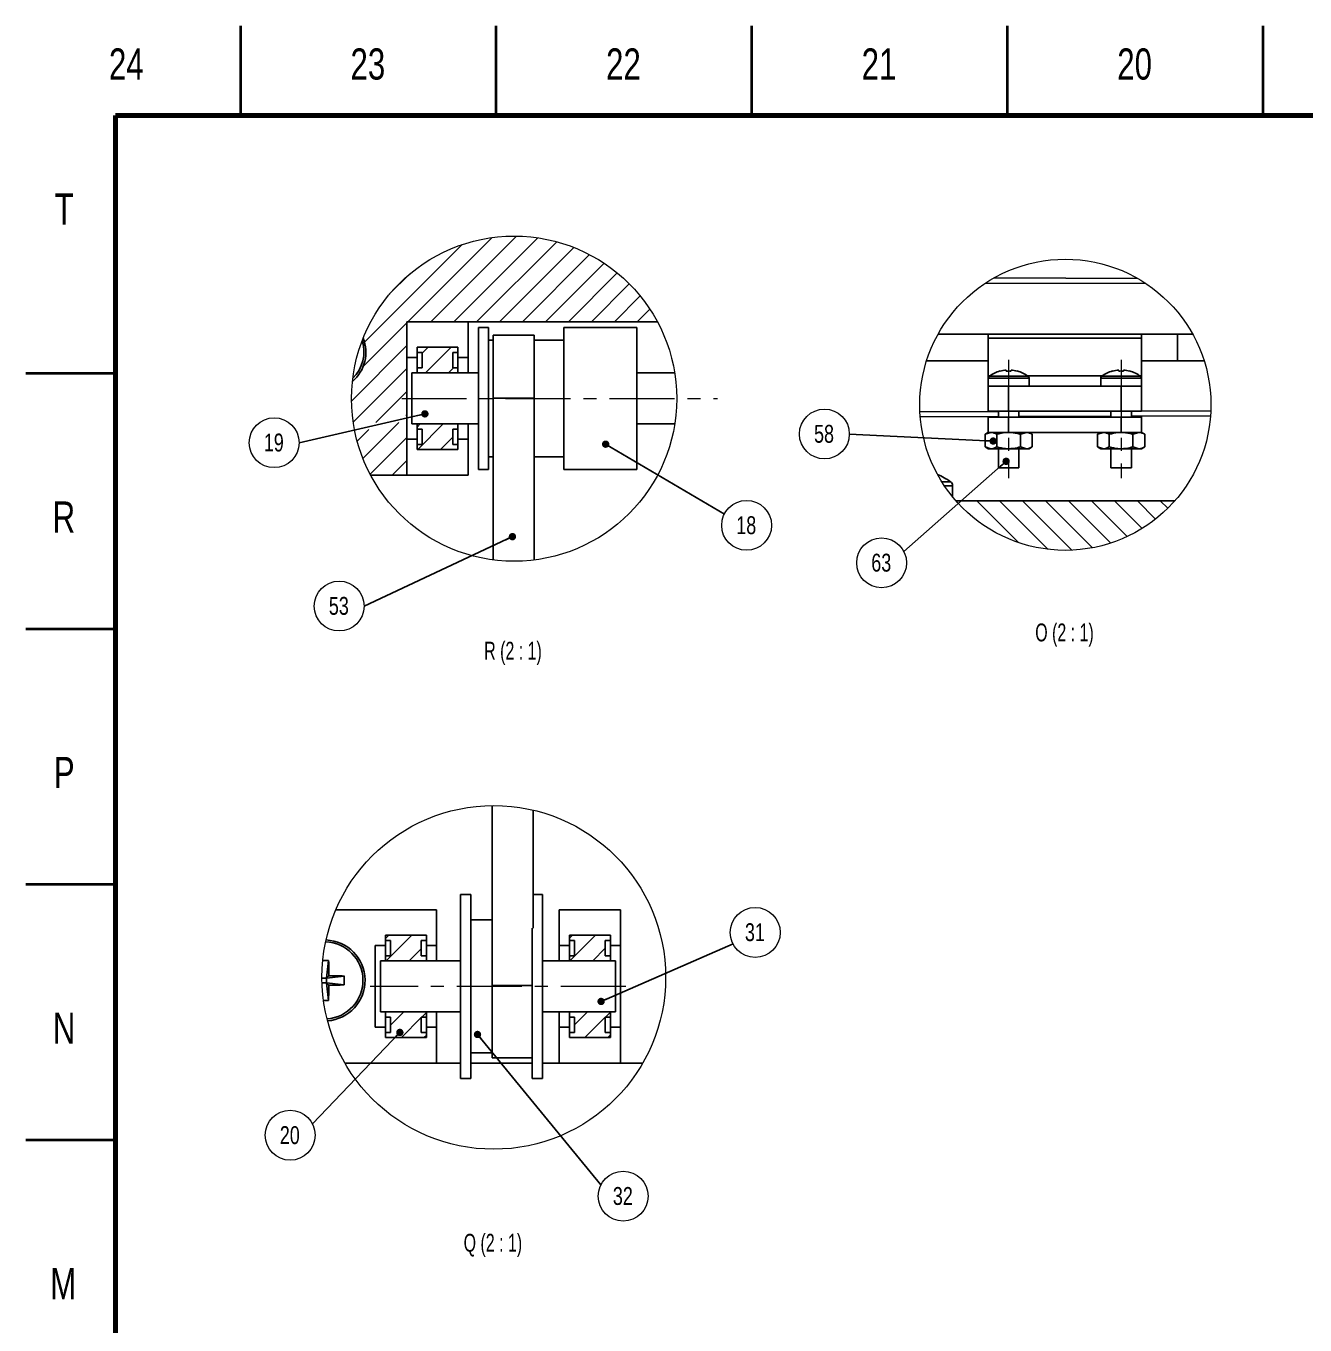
# Model space of a CAD drawing. Header units: millimetres. Extents: x 1 to 1186, y 0 to 838.
# Drawn here: x 2.5 to 252.7, y 584.3 to 838.5 of the extents above; entities that cross this region are included whole.
import ezdxf

# ---------------------------------------------------------------- set-up
doc = ezdxf.new("R2010")
doc.units = ezdxf.units.MM
doc.linetypes.add('CENTERX2', pattern=[20.32, 12.7, -2.54, 2.54, -2.54])
doc.styles.add('SLDTEXTSTYLE0', font='TXT', dxfattribs={"width": 0.75})
doc.styles.add('SLDTEXTSTYLE1', font='TXT', dxfattribs={"width": 0.666667})
doc.dimstyles.new('SLDDIMSTYLE0', dxfattribs={"dimtxt": 0.18, "dimasz": 1.44, "dimexe": 0, "dimexo": 0.0625, "dimgap": 0, "dimtad": 0, "dimtih": 1, "dimtoh": 1, "dimdec": 0, "dimrnd": 1e-09, "dimzin": 0, "dimdsep": 46, "dimtxsty": 'Standard', "dimblk1": 'DOT', "dimblk2": 'DOT', "dimsah": 1, "dimcen": 0.09, "dimadec": 0, "dimazin": 0, "dimtfac": 1.44, "dimtdec": 0, "dimtofl": 0, "dimtmove": 0, "dimatfit": 3, "dimldrblk": 'DOT', "dimfxl": 0, "dimfrac": 2, "dimtolj": 1, "dimtzin": 0, "dimarcsym": 0})

# ---------------------------------------------------------------- blocks, each defined once
blk = doc.blocks.new('SW_HATCH_7')
at = {"color": 0, "linetype": 'Continuous', "lineweight": 18}
for p, q in [((-35.92, 0), (-27.76, -8.16)), ((-31.43, 0), (-21.95, -9.48)), ((-26.94, 0), (-17.29, -9.65)), ((-22.45, 0), (-13.27, -9.18)), ((-17.96, 0), (-9.7, -8.26)), ((-13.47, 0), (-6.48, -6.99)), ((-8.98, 0), (-3.57, -5.41)), ((-4.49, 0), (-0.93, -3.56)), ((0, 0), (1.45, -1.45))]:
    blk.add_line(p, q, dxfattribs=at)
blk = doc.blocks.new('SW_NOTE_0_46')
at = {"color": 0, "linetype": 'Continuous', "lineweight": 0}
blk.add_circle((-4.35, -2.21), 4.88, dxfattribs=at)
at = {"color": 0, "linetype": 'Continuous', "lineweight": 0, "insert": (-4.42, -0.43), "char_height": 3.5, "attachment_point": 2, "style": 'SLDTEXTSTYLE0'}
blk.add_mtext('63', dxfattribs=at)
blk = doc.blocks.new('_Dot')
at = {"color": 0, "linetype": 'ByBlock', "lineweight": -2}
blk.add_line((-0.5, 0), (-1, 0), dxfattribs=at)
at = {"color": 0, "linetype": 'ByBlock', "const_width": 0.5}
blk.add_lwpolyline([(-0.25, 0, 1), (0.25, 0, 1)], format="xyb", close=True, dxfattribs=at)
blk = doc.blocks.new('SW_NOTE_0_47')
at = {"color": 0, "linetype": 'Continuous', "lineweight": 0}
blk.add_circle((-4.88, 0), 4.88, dxfattribs=at)
at = {"color": 0, "linetype": 'Continuous', "lineweight": 0, "insert": (-4.95, 1.79), "char_height": 3.5, "attachment_point": 2, "style": 'SLDTEXTSTYLE0'}
blk.add_mtext('58', dxfattribs=at)
blk = doc.blocks.new('SW_HATCH_9')
at = {"color": 0, "linetype": 'Continuous', "lineweight": 18}
for p, q in [((-43.35, 19.51), (-44, 18.86)), ((-38.86, 19.51), (-43.86, 14.51)), ((-7.43, 19.51), (-8, 18.94)), ((-2.94, 19.51), (-7.94, 14.51)), ((-37, 16.88), (-39.37, 14.51)), ((-1, 16.96), (-3.45, 14.51)), ((-40.39, 4.51), (-43, 1.9)), ((-37, 3.41), (-40.9, -0.49)), ((-36, 4.41), (-36.9, 3.51)), ((-4.47, 4.51), (-7, 1.98)), ((-1, 3.49), (-4.98, -0.49)), ((0, 4.49), (-0.98, 3.51)), ((0, 0), (-0.49, -0.49)), ((-36, -0.08), (-36.41, -0.49))]:
    blk.add_line(p, q, dxfattribs=at)
blk = doc.blocks.new('SW_NOTE_0_51')
at = {"color": 0, "linetype": 'Continuous', "lineweight": 0}
blk.add_circle((4.35, -2.21), 4.88, dxfattribs=at)
at = {"color": 0, "linetype": 'Continuous', "lineweight": 0, "insert": (4.28, -0.43), "char_height": 3.5, "attachment_point": 2, "style": 'SLDTEXTSTYLE0'}
blk.add_mtext('32', dxfattribs=at)
blk = doc.blocks.new('SW_NOTE_0_52')
at = {"color": 0, "linetype": 'Continuous', "lineweight": 0}
blk.add_circle((-4.35, -2.21), 4.88, dxfattribs=at)
at = {"color": 0, "linetype": 'Continuous', "lineweight": 0, "insert": (-4.42, -0.43), "char_height": 3.5, "attachment_point": 2, "style": 'SLDTEXTSTYLE0'}
blk.add_mtext('20', dxfattribs=at)
blk = doc.blocks.new('SW_NOTE_0_53')
at = {"color": 0, "linetype": 'Continuous', "lineweight": 0}
blk.add_circle((4.35, 2.21), 4.88, dxfattribs=at)
at = {"color": 0, "linetype": 'Continuous', "lineweight": 0, "insert": (4.28, 4), "char_height": 3.5, "attachment_point": 2, "style": 'SLDTEXTSTYLE0'}
blk.add_mtext('31', dxfattribs=at)
blk = doc.blocks.new('SW_HATCH_10')
at = {"color": 0, "linetype": 'Continuous', "lineweight": 18}
for p, q in [((-30.88, 14.02), (-47.36, -2.46)), ((-26.1, 14.31), (-42.87, -2.46)), ((-21.94, 13.98), (-38.38, -2.46)), ((-18.23, 13.2), (-33.89, -2.46)), ((-36.75, 12.64), (-55.77, -6.38)), ((-14.86, 12.08), (-29.4, -2.46)), ((-11.78, 10.67), (-24.91, -2.46)), ((-8.96, 9), (-20.42, -2.46)), ((-46.98, 6.9), (-50.97, 2.91)), ((-6.38, 7.09), (-15.93, -2.46)), ((-4.03, 4.95), (-11.44, -2.46)), ((-1.9, 2.59), (-6.95, -2.46)), ((0, 0), (-2.46, -2.46)), ((-47.54, -2.64), (-56.08, -11.18)), ((-47.54, -7.13), (-58.38, -17.97)), ((-43.38, -7.46), (-44.54, -8.62)), ((-38.89, -7.46), (-43.89, -12.46)), ((-47.54, -11.62), (-58.04, -22.12)), ((-38.4, -11.46), (-39.4, -12.46)), ((-47.54, -16.11), (-53.61, -22.18)), ((-49.11, -22.17), (-56.15, -29.21)), ((-47.54, -20.6), (-47.77, -20.83)), ((-44.91, -22.46), (-45.54, -23.09)), ((-40.42, -22.46), (-45.42, -27.46)), ((-54.95, -23.52), (-57.27, -25.84)), ((-47.54, -25.09), (-54.73, -32.28)), ((-38.54, -25.07), (-40.93, -27.46)), ((-47.54, -29.58), (-50.42, -32.46))]:
    blk.add_line(p, q, dxfattribs=at)
blk = doc.blocks.new('SW_NOTE_0_54')
at = {"color": 0, "linetype": 'Continuous', "lineweight": 0}
blk.add_circle((-4.88, 0), 4.88, dxfattribs=at)
at = {"color": 0, "linetype": 'Continuous', "lineweight": 0, "insert": (-4.95, 1.79), "char_height": 3.5, "attachment_point": 2, "style": 'SLDTEXTSTYLE0'}
blk.add_mtext('53', dxfattribs=at)
blk = doc.blocks.new('SW_NOTE_0_55')
at = {"color": 0, "linetype": 'Continuous', "lineweight": 0}
blk.add_circle((-4.88, 0), 4.88, dxfattribs=at)
at = {"color": 0, "linetype": 'Continuous', "lineweight": 0, "insert": (-4.95, 1.79), "char_height": 3.5, "attachment_point": 2, "style": 'SLDTEXTSTYLE0'}
blk.add_mtext('19', dxfattribs=at)
blk = doc.blocks.new('SW_NOTE_0_56')
at = {"color": 0, "linetype": 'Continuous', "lineweight": 0}
blk.add_circle((4.35, -2.21), 4.88, dxfattribs=at)
at = {"color": 0, "linetype": 'Continuous', "lineweight": 0, "insert": (4.28, -0.43), "char_height": 3.5, "attachment_point": 2, "style": 'SLDTEXTSTYLE0'}
blk.add_mtext('18', dxfattribs=at)

msp = doc.modelspace()

# ---------------------------------------------------------------- linework, layer by layer
at = {"color": 7, "linetype": 'Continuous', "lineweight": 35}
for p, q in [((44.5, 821), (44.5, 838.5)), ((94.5, 821), (94.5, 838.5)), ((144.5, 821), (144.5, 838.5)), ((194.5, 821), (194.5, 838.5)), ((244.5, 821), (244.5, 838.5)), ((20, 770.5), (2.5, 770.5)), ((20, 720.5), (2.5, 720.5)), ((20, 670.5), (2.5, 670.5)), ((20, 620.5), (2.5, 620.5))]:
    msp.add_line(p, q, dxfattribs=at)
at = {"color": 7, "linetype": 'Continuous', "lineweight": 70}
for p, q in [((20, 20), (20, 821)), ((20, 821), (1169, 821))]:
    msp.add_line(p, q, dxfattribs=at)
at = {"color": 7, "linetype": 'Continuous', "lineweight": 25}
for p, q in [((190.22, 788.21), (221.6, 788.1)), ((191.86, 789.21), (219.98, 789.11)), ((77.01, 780.63), (77.01, 773.63)), ((89.01, 780.63), (77.01, 780.63)), ((126.02, 780.63), (77.01, 780.63)), ((77.01, 780.63), (77.01, 750.63)), ((89.01, 773.63), (89.01, 780.63)), ((93.01, 779.53), (91.01, 779.53)), ((91.01, 779.53), (91.01, 751.73)), ((93.01, 779.53), (93.01, 751.73)), ((101.91, 777.99), (93.91, 777.99)), ((93.91, 765.69), (93.91, 777.99)), ((101.91, 765.69), (101.91, 777.99)), ((122.01, 779.53), (107.71, 779.53)), ((107.71, 779.53), (107.71, 751.73)), ((122.01, 779.53), (122.01, 751.73)), ((230.75, 778.18), (180.91, 778.18)), ((190.74, 778.18), (220.74, 778.18)), ((190.74, 777.45), (190.74, 778.18)), ((201.23, 778.18), (201.24, 778.18)), ((208.74, 778.18), (202.74, 778.18)), ((220.74, 778.18), (220.74, 777.45)), ((227.78, 778.18), (227.78, 772.98)), ((79.01, 775.63), (87.01, 775.63)), ((79.01, 774.63), (79.01, 775.63)), ((87.01, 775.63), (79.01, 775.63)), ((79.01, 775.63), (79.01, 773.63)), ((87.01, 775.63), (87.01, 774.63)), ((87.01, 775.63), (87.01, 773.63)), ((93.91, 777.03), (93.01, 777.03)), ((107.71, 777.03), (101.91, 777.03)), ((220.74, 777.45), (190.74, 777.45)), ((190.74, 770.02), (190.74, 777.45)), ((220.74, 777.45), (220.74, 770.02)), ((79.01, 773.63), (77.01, 773.63)), ((79.01, 774.63), (80.01, 774.63)), ((79.01, 773.63), (79.01, 771.63)), ((80.01, 771.63), (80.01, 774.63)), ((87.01, 774.63), (86.01, 774.63)), ((86.01, 771.63), (86.01, 774.63)), ((89.01, 773.63), (87.01, 773.63)), ((87.01, 773.63), (87.01, 771.63)), ((89.01, 773.63), (89.01, 770.63)), ((178.68, 772.98), (190.74, 772.98)), ((220.74, 772.98), (232.99, 772.98)), ((91.01, 770.63), (78.01, 770.63)), ((78.01, 763.65), (78.01, 770.63)), ((79.01, 771.63), (80.01, 771.63)), ((79.01, 770.63), (79.01, 771.63)), ((87.01, 770.63), (79.01, 770.63)), ((87.01, 771.63), (86.01, 771.63)), ((87.01, 771.63), (87.01, 770.63)), ((129.4, 770.63), (122.01, 770.63)), ((190.74, 769.58), (190.74, 770.02)), ((190.74, 770.02), (191.01, 770.02)), ((190.74, 769.58), (190.74, 768.02)), ((190.74, 769.58), (198.74, 769.58)), ((190.74, 768.02), (194.74, 768.02)), ((190.74, 763.15), (190.74, 768.02)), ((190.74, 768.02), (194.74, 768.02)), ((190.93, 769.97), (198.54, 769.97)), ((194.74, 768.02), (194.74, 763.15)), ((216.74, 768.02), (194.74, 768.02)), ((198.47, 770.02), (213.01, 770.02)), ((198.74, 768.02), (198.74, 769.58)), ((212.74, 769.58), (212.74, 768.02)), ((212.74, 769.58), (220.74, 769.58)), ((212.93, 769.97), (220.54, 769.97)), ((216.74, 768.02), (220.74, 768.02)), ((216.74, 763.15), (216.74, 768.02)), ((216.74, 768.02), (220.74, 768.02)), ((220.47, 770.02), (220.74, 770.02)), ((220.74, 770.02), (220.74, 769.58)), ((220.74, 768.02), (220.74, 769.58)), ((220.74, 768.02), (220.74, 763.15)), ((101.91, 765.69), (93.91, 765.69)), ((93.91, 734.04), (93.91, 765.69)), ((101.91, 734.02), (101.91, 765.69)), ((78.01, 760.63), (78.01, 763.65)), ((192.74, 763.07), (177.38, 763.02)), ((190.74, 763.15), (194.74, 763.15)), ((190.74, 763.07), (190.74, 763.15)), ((192.74, 763.15), (192.74, 761.99)), ((194.74, 763.15), (216.74, 763.15)), ((196.74, 761.99), (196.74, 763.15)), ((214.74, 763.14), (196.74, 763.08)), ((214.74, 763.15), (214.74, 761.99)), ((216.74, 763.15), (220.74, 763.15)), ((218.74, 761.99), (218.74, 763.15)), ((234.29, 763.2), (220.74, 763.16)), ((78.01, 760.63), (91.01, 760.63)), ((79.01, 760.63), (87.01, 760.63)), ((79.01, 759.63), (79.01, 760.63)), ((87.01, 760.63), (87.01, 759.63)), ((89.01, 760.63), (89.01, 757.63)), ((122.01, 760.63), (129.41, 760.63)), ((192.74, 762.07), (177.45, 762.02)), ((190.74, 761.99), (190.74, 762.07)), ((190.74, 758.99), (190.74, 761.99)), ((190.74, 761.99), (194.74, 761.99)), ((194.74, 761.99), (194.74, 758.99)), ((194.74, 761.99), (216.74, 761.99)), ((214.74, 762.14), (196.74, 762.08)), ((216.74, 758.99), (216.74, 761.99)), ((216.74, 761.99), (220.74, 761.99)), ((234.23, 762.2), (218.74, 762.15)), ((220.74, 761.99), (220.74, 762.16)), ((220.74, 761.99), (220.74, 758.99)), ((77.01, 757.63), (79.01, 757.63)), ((77.01, 757.63), (77.01, 750.63)), ((80.01, 759.63), (79.01, 759.63)), ((79.01, 759.63), (79.01, 757.63)), ((79.01, 757.63), (79.01, 755.63)), ((80.01, 756.63), (80.01, 759.63)), ((86.01, 759.63), (87.01, 759.63)), ((86.01, 756.63), (86.01, 759.63)), ((87.01, 759.63), (87.01, 757.63)), ((87.01, 757.63), (89.01, 757.63)), ((87.01, 757.63), (87.01, 755.63)), ((89.01, 750.63), (89.01, 757.63)), ((190.74, 758.99), (190.12, 758.63)), ((190.12, 758.63), (191.27, 758.99)), ((190.12, 758.63), (190.12, 756.14)), ((191.27, 758.99), (190.74, 758.99)), ((191.27, 758.99), (190.74, 758.99)), ((194.74, 758.99), (191.27, 758.99)), ((192.43, 758.63), (192.43, 756.14)), ((216.74, 758.99), (194.74, 758.99)), ((197.05, 758.63), (198.2, 758.99)), ((197.05, 758.63), (197.05, 756.14)), ((199.35, 758.63), (198.74, 758.99)), ((199.35, 758.63), (199.35, 756.14)), ((212.74, 758.99), (212.12, 758.63)), ((212.12, 758.63), (213.27, 758.99)), ((212.12, 758.63), (212.12, 756.14)), ((214.43, 758.63), (214.43, 756.14)), ((220.25, 758.99), (216.74, 758.99)), ((220.2, 758.99), (216.74, 758.99)), ((219.05, 758.63), (220.2, 758.99)), ((219.05, 758.63), (219.05, 756.14)), ((220.74, 758.99), (220.2, 758.99)), ((221.35, 758.63), (220.74, 758.99)), ((221.35, 758.63), (221.35, 756.14)), ((80.01, 756.63), (79.01, 756.63)), ((79.01, 755.63), (79.01, 756.63)), ((87.01, 755.63), (79.01, 755.63)), ((79.01, 755.63), (87.01, 755.63)), ((86.01, 756.63), (87.01, 756.63)), ((87.01, 756.63), (87.01, 755.63)), ((190.12, 756.14), (190.74, 755.79)), ((190.12, 756.14), (191.27, 755.79)), ((190.74, 755.79), (191.27, 755.79)), ((194.74, 755.79), (191.27, 755.79)), ((192.74, 755.79), (192.74, 752.02)), ((194.74, 755.79), (198.2, 755.79)), ((196.74, 752.02), (196.74, 755.79)), ((197.05, 756.14), (198.2, 755.79)), ((198.2, 755.79), (198.74, 755.79)), ((198.74, 755.79), (199.35, 756.14)), ((212.12, 756.14), (212.74, 755.79)), ((212.12, 756.14), (213.27, 755.79)), ((212.74, 755.79), (213.27, 755.79)), ((216.74, 755.79), (213.27, 755.79)), ((214.74, 755.79), (214.74, 752.02)), ((216.74, 755.79), (220.2, 755.79)), ((218.74, 752.02), (218.74, 755.79)), ((219.05, 756.14), (220.2, 755.79)), ((220.2, 755.79), (220.74, 755.79)), ((220.74, 755.79), (221.35, 756.14)), ((93.01, 754.23), (93.91, 754.23)), ((101.91, 754.23), (107.71, 754.23)), ((69.91, 750.63), (77.01, 750.63)), ((77.01, 750.63), (89.01, 750.63)), ((91.01, 751.73), (93.01, 751.73)), ((107.71, 751.73), (122.01, 751.73)), ((192.74, 752.02), (196.74, 752.02)), ((214.74, 752.02), (218.74, 752.02)), ((181.65, 749.33), (183.38, 749.33)), ((182.15, 748.55), (183.78, 748.55)), ((183.78, 746.36), (183.78, 748.55)), ((184.43, 745.58), (227.23, 745.58)), ((93.73, 650.76), (93.73, 685.98)), ((101.73, 661.96), (101.73, 685.08)), ((89.52, 668.6), (87.52, 668.6)), ((87.52, 632.6), (87.52, 668.6)), ((89.52, 632.6), (89.52, 668.6)), ((103.52, 668.6), (101.73, 668.6)), ((103.52, 632.6), (103.52, 668.6)), ((82.83, 665.6), (63.12, 665.6)), ((82.83, 658.6), (82.83, 665.6)), ((93.73, 663.6), (89.52, 663.6)), ((118.83, 665.6), (106.83, 665.6)), ((106.83, 665.6), (106.83, 658.6)), ((118.83, 658.6), (118.83, 665.6)), ((101.52, 632.6), (101.52, 661.96)), ((70.83, 658.6), (72.83, 658.6)), ((70.83, 642.6), (70.83, 658.6)), ((72.83, 660.6), (80.83, 660.6)), ((72.83, 659.6), (72.83, 660.6)), ((72.83, 660.6), (80.83, 660.6)), ((72.83, 660.6), (72.83, 658.6)), ((73.83, 659.6), (72.83, 659.6)), ((72.83, 658.6), (72.83, 656.6)), ((73.83, 659.6), (73.83, 656.6)), ((79.83, 659.6), (80.83, 659.6)), ((79.83, 659.6), (79.83, 656.6)), ((80.83, 660.6), (80.83, 659.6)), ((80.83, 660.6), (80.83, 658.6)), ((80.83, 658.6), (82.83, 658.6)), ((80.83, 658.6), (80.83, 656.6)), ((82.83, 658.6), (82.83, 655.6)), ((106.83, 658.6), (108.83, 658.6)), ((106.83, 655.6), (106.83, 658.6)), ((108.83, 659.6), (108.83, 660.6)), ((108.83, 660.6), (116.83, 660.6)), ((108.83, 660.6), (116.83, 660.6)), ((108.83, 660.6), (108.83, 658.6)), ((109.83, 659.6), (108.83, 659.6)), ((108.83, 658.6), (108.83, 656.6)), ((109.83, 659.6), (109.83, 656.6)), ((115.83, 659.6), (116.83, 659.6)), ((115.83, 659.6), (115.83, 656.6)), ((116.83, 660.6), (116.83, 659.6)), ((116.83, 660.6), (116.83, 658.6)), ((116.83, 658.6), (118.83, 658.6)), ((116.83, 658.6), (116.83, 656.6)), ((118.83, 658.6), (118.83, 642.6)), ((73.83, 656.6), (72.83, 656.6)), ((72.83, 655.6), (72.83, 656.6)), ((79.83, 656.6), (80.83, 656.6)), ((80.83, 656.6), (80.83, 655.6)), ((108.83, 655.6), (108.83, 656.6)), ((109.83, 656.6), (108.83, 656.6)), ((115.83, 656.6), (116.83, 656.6)), ((116.83, 656.6), (116.83, 655.6)), ((61.7, 655.65), (61.29, 652.22)), ((87.52, 655.6), (71.83, 655.6)), ((71.83, 655.6), (71.83, 645.6)), ((80.83, 655.6), (72.83, 655.6)), ((117.83, 655.6), (103.52, 655.6)), ((116.83, 655.6), (108.83, 655.6)), ((117.83, 655.6), (117.83, 645.6)), ((60.4, 652.22), (61.29, 652.22)), ((61.29, 651.29), (60.42, 651.29)), ((61.75, 652.68), (61.29, 652.22)), ((64.73, 652.63), (61.29, 652.22)), ((61.29, 651.29), (61.29, 652.22)), ((61.29, 651.29), (61.75, 650.83)), ((64.73, 650.89), (61.29, 651.29)), ((61.7, 647.86), (61.29, 651.29)), ((93.73, 650.76), (93.73, 636.6)), ((101.52, 650.76), (93.73, 650.76)), ((71.83, 645.6), (87.52, 645.6)), ((72.83, 645.6), (80.83, 645.6)), ((72.83, 644.6), (72.83, 645.6)), ((80.83, 645.6), (80.83, 644.6)), ((82.83, 645.6), (82.83, 642.6)), ((103.52, 645.6), (117.83, 645.6)), ((106.83, 642.6), (106.83, 645.6)), ((108.83, 645.6), (116.83, 645.6)), ((108.83, 644.6), (108.83, 645.6)), ((116.83, 645.6), (116.83, 644.6)), ((72.83, 644.6), (73.83, 644.6)), ((72.83, 644.6), (72.83, 642.6)), ((73.83, 644.6), (73.83, 641.6)), ((80.83, 644.6), (79.83, 644.6)), ((79.83, 644.6), (79.83, 641.6)), ((80.83, 644.6), (80.83, 642.6)), ((108.83, 644.6), (109.83, 644.6)), ((108.83, 644.6), (108.83, 642.6)), ((109.83, 644.6), (109.83, 641.6)), ((116.83, 644.6), (115.83, 644.6)), ((115.83, 644.6), (115.83, 641.6)), ((116.83, 644.6), (116.83, 642.6)), ((72.83, 642.6), (70.83, 642.6)), ((72.83, 642.6), (72.83, 640.6)), ((72.83, 641.6), (73.83, 641.6)), ((72.83, 640.6), (72.83, 641.6)), ((80.83, 640.6), (72.83, 640.6)), ((80.83, 640.6), (72.83, 640.6)), ((80.83, 641.6), (79.83, 641.6)), ((80.83, 642.6), (80.83, 640.6)), ((82.83, 642.6), (80.83, 642.6)), ((80.83, 641.6), (80.83, 640.6)), ((82.83, 635.6), (82.83, 642.6)), ((108.83, 642.6), (106.83, 642.6)), ((106.83, 642.6), (106.83, 635.6)), ((108.83, 642.6), (108.83, 640.6)), ((108.83, 641.6), (109.83, 641.6)), ((108.83, 640.6), (108.83, 641.6)), ((116.83, 640.6), (108.83, 640.6)), ((116.83, 640.6), (108.83, 640.6)), ((116.83, 641.6), (115.83, 641.6)), ((118.83, 642.6), (116.83, 642.6)), ((116.83, 642.6), (116.83, 640.6)), ((116.83, 641.6), (116.83, 640.6)), ((118.83, 635.6), (118.83, 642.6)), ((64.88, 635.6), (82.83, 635.6)), ((82.83, 635.6), (87.52, 635.6)), ((89.52, 637.6), (93.73, 637.6)), ((89.52, 635.6), (101.52, 635.6)), ((93.73, 636.6), (101.52, 636.6)), ((103.52, 635.6), (106.83, 635.6)), ((106.83, 635.6), (118.83, 635.6)), ((118.83, 635.6), (123.15, 635.6)), ((87.52, 632.6), (89.52, 632.6)), ((101.52, 632.6), (103.52, 632.6))]:
    msp.add_line(p, q, dxfattribs=at)
at = {"color": 7, "linetype": 'CENTERX2', "lineweight": 18}
for p, q in [((194.74, 773.19), (194.74, 750.02)), ((216.74, 773.19), (216.74, 750.02)), ((76.01, 765.63), (137.8, 765.63)), ((119.83, 650.6), (69.83, 650.6))]:
    msp.add_line(p, q, dxfattribs=at)
at = {"color": 7, "linetype": 'Continuous', "lineweight": 25, "flags": 128}
for points in [[(194.26, 771.19), (194.26, 771.17), (194.26, 771.16), (194.26, 771.14), (194.27, 771.11), (194.27, 771.09), (194.27, 771.06), (194.28, 771.02), (194.28, 770.99)], [(195.19, 770.99), (195.2, 771.02), (195.2, 771.06), (195.2, 771.09), (195.21, 771.11), (195.21, 771.14), (195.21, 771.16), (195.21, 771.17), (195.21, 771.19)], [(215.07, 770.99), (215.07, 770.99), (215.07, 771), (215.06, 771), (215.06, 771)], [(216.26, 771.19), (216.26, 771.17), (216.26, 771.16), (216.26, 771.14), (216.27, 771.11), (216.27, 771.09), (216.27, 771.06), (216.28, 771.02), (216.28, 770.99)], [(217.19, 770.99), (217.2, 771.02), (217.2, 771.06), (217.2, 771.09), (217.21, 771.11), (217.21, 771.14), (217.21, 771.16), (217.21, 771.17), (217.21, 771.19)]]:
    msp.add_lwpolyline(points, dxfattribs=at)
at = {"color": 7, "linetype": 'Continuous', "lineweight": 18}
for centre, radius in [((97.99, 765.59), 31.81), ((205.83, 764.39), 28.48), ((94.02, 652.36), 33.62)]:
    msp.add_circle(centre, radius, dxfattribs=at)
at = {"color": 7, "linetype": 'Continuous', "lineweight": 25}
for centre, radius, start, end in [((202.74, 775.56), 2.62, 90.0085, 92.1939), ((208.74, 775.56), 2.62, 87.8061, 89.9915), ((61.52, 774.67), 7.48, 310.2306, 21.8138), ((61.47, 774.74), 7.15, 313.8565, 18.0049), ((194.74, 764.82), 6.4, 105.1477, 126.4837), ((189.96, 768.93), 3.74, 33.455, 33.7181), ((194.74, 764.78), 6.43, 94.248, 104.9915), ((194.74, 763.72), 7.28, 86.4095, 93.5905), ((194.74, 764.78), 6.43, 75.0079, 85.7525), ((191.57, 774.2), 5.8, 326.3287, 326.4982), ((194.74, 764.82), 6.4, 53.5163, 74.8523), ((216.74, 764.82), 6.4, 105.1473, 126.4838), ((216.74, 764.78), 6.43, 94.248, 104.9915), ((216.74, 763.72), 7.28, 86.4095, 93.5905), ((216.74, 764.78), 6.43, 75.008, 85.7522), ((213.57, 774.2), 5.8, 326.3287, 326.4982), ((216.74, 764.82), 6.4, 53.5156, 74.8529), ((191.22, 769.58), 0.48, 126.4877, 179.9962), ((198.26, 769.58), 0.48, 359.9971, 53.519), ((213.22, 769.58), 0.48, 126.4877, 179.9962), ((220.26, 769.58), 0.48, 359.9971, 53.519), ((175.88, 738.93), 12.82, 54.1699, 67.3475), ((182.82, 748.55), 0.96, 359.9991, 54.2173), ((60.89, 651.77), 7.54, 273.8543, 88.1914), ((60.91, 651.76), 7.92, 274.2189, 87.8883), ((60.85, 637.3), 18.37, 87.3432, 90.8915), ((-68.22, 651.84), 129.98, 0.3732, 1.6835), ((-68.22, 651.68), 129.97, 358.3165, 359.6268), ((60.91, 522.69), 129.99, 88.316, 89.6261), ((60.9, 780.98), 130.15, 270.3746, 271.6832), ((45.42, 651.76), 19.33, 357.4188, 2.5812), ((60.85, 666.34), 18.5, 269.5477, 272.6313)]:
    msp.add_arc(centre, radius, start, end, dxfattribs=at)
for points, knots in [([(191.27, 758.99), (191.3, 758.99), (191.7, 758.98), (192.08, 758.8), (192.43, 758.63)], [0, 0, 0, 0, 0.067649, 1, 1, 1, 1]), ([(194.74, 758.99), (194.53, 758.98), (193.74, 758.96), (192.98, 758.77), (192.43, 758.63)], [0, 0, 0, 0, 0.268637, 1, 1, 1, 1]), ([(197.05, 758.63), (196.85, 758.68), (196.1, 758.89), (195.32, 758.95), (194.74, 758.99)], [0, 0, 0, 0, 0.25755, 1, 1, 1, 1]), ([(198.2, 758.99), (198.23, 758.99), (198.63, 758.98), (199.01, 758.8), (199.35, 758.63)], [0, 0, 0, 0, 0.06765, 1, 1, 1, 1]), ([(213.27, 758.99), (213.3, 758.99), (213.7, 758.98), (214.08, 758.8), (214.43, 758.63)], [0, 0, 0, 0, 0.067649, 1, 1, 1, 1]), ([(216.74, 758.99), (216.53, 758.98), (215.74, 758.96), (214.98, 758.77), (214.43, 758.63)], [0, 0, 0, 0, 0.268637, 1, 1, 1, 1]), ([(219.05, 758.63), (218.85, 758.68), (218.1, 758.89), (217.32, 758.95), (216.74, 758.99)], [0, 0, 0, 0, 0.25755, 1, 1, 1, 1]), ([(220.2, 758.99), (220.23, 758.99), (220.63, 758.98), (221.01, 758.8), (221.35, 758.63)], [0, 0, 0, 0, 0.06765, 1, 1, 1, 1]), ([(191.27, 755.79), (191.3, 755.79), (191.7, 755.79), (192.08, 755.97), (192.43, 756.14)], [0, 0, 0, 0, 0.067649, 1, 1, 1, 1]), ([(194.74, 755.79), (194.53, 755.79), (193.74, 755.81), (192.98, 756), (192.43, 756.14)], [0, 0, 0, 0, 0.268637, 1, 1, 1, 1]), ([(197.05, 756.14), (196.85, 756.09), (196.1, 755.88), (195.32, 755.83), (194.74, 755.79)], [0, 0, 0, 0, 0.25755, 1, 1, 1, 1]), ([(198.2, 755.79), (198.23, 755.79), (198.63, 755.79), (199.01, 755.97), (199.35, 756.14)], [0, 0, 0, 0, 0.06765, 1, 1, 1, 1]), ([(213.27, 755.79), (213.3, 755.79), (213.7, 755.79), (214.08, 755.97), (214.43, 756.14)], [0, 0, 0, 0, 0.067649, 1, 1, 1, 1]), ([(216.74, 755.79), (216.53, 755.79), (215.74, 755.81), (214.98, 756), (214.43, 756.14)], [0, 0, 0, 0, 0.268637, 1, 1, 1, 1]), ([(219.05, 756.14), (218.85, 756.09), (218.1, 755.88), (217.32, 755.83), (216.74, 755.79)], [0, 0, 0, 0, 0.25755, 1, 1, 1, 1]), ([(220.2, 755.79), (220.23, 755.79), (220.63, 755.79), (221.01, 755.97), (221.35, 756.14)], [0, 0, 0, 0, 0.06765, 1, 1, 1, 1])]:
    msp.add_open_spline(points, degree=3, knots=knots, dxfattribs=at)

# ---------------------------------------------------------------- block references
at = {"color": 7, "linetype": 'Continuous', "lineweight": 18}
for name, p in [('SW_HATCH_10', (124.55, 783.09)), ('SW_HATCH_7', (224.41, 745.58)), ('SW_HATCH_9', (116.83, 641.09))]:
    msp.add_blockref(name, p, dxfattribs=at)
at = {"color": 7, "linetype": 'Continuous', "lineweight": 0}
for name, p in [('SW_NOTE_0_47', (163.57, 758.67)), ('SW_NOTE_0_55', (55.93, 756.97)), ('SW_NOTE_0_56', (139.13, 743.01)), ('SW_NOTE_0_46', (174.24, 735.68)), ('SW_NOTE_0_54', (68.65, 725.01)), ('SW_NOTE_0_53', (140.82, 658.95)), ('SW_NOTE_0_52', (58.53, 623.68)), ('SW_NOTE_0_51', (114.98, 611.77))]:
    msp.add_blockref(name, p, dxfattribs=at)

# ---------------------------------------------------------------- texts
at = {"color": 7, "linetype": 'Continuous', "lineweight": 0, "attachment_point": 2}
for s, insert, char_height, style in [('24', (22.13, 834.11), 6.096, 'SLDTEXTSTYLE0'), ('23', (69.38, 834.11), 6.096, 'SLDTEXTSTYLE0'), ('22', (119.38, 834.11), 6.096, 'SLDTEXTSTYLE0'), ('21', (169.38, 834.11), 6.096, 'SLDTEXTSTYLE0'), ('20', (219.38, 834.11), 6.096, 'SLDTEXTSTYLE0'), ('T', (9.98, 805.73), 6.1, 'SLDTEXTSTYLE0'), ('R', (9.91, 745.48), 6.1, 'SLDTEXTSTYLE0'), ('O (2 : 1)', (205.66, 721.6), 3.5, 'SLDTEXTSTYLE1'), ('R (2 : 1)', (97.77, 718.02), 3.5, 'SLDTEXTSTYLE1'), ('P', (9.98, 695.48), 6.1, 'SLDTEXTSTYLE0'), ('N', (9.95, 645.48), 6.1, 'SLDTEXTSTYLE0'), ('Q (2 : 1)', (93.84, 602.19), 3.5, 'SLDTEXTSTYLE1'), ('M', (9.79, 595.48), 6.1, 'SLDTEXTSTYLE0')]:
    msp.add_mtext(s, dxfattribs=dict(at, insert=insert, char_height=char_height, style=style))

# ---------------------------------------------------------------- leaders
at = {"color": 7, "linetype": 'Continuous', "lineweight": 0}
for points in [[(80.54, 762.61), (55.93, 756.97)], [(115.9, 756.68), (139.13, 743.01)], [(191.71, 757.29), (163.57, 758.67)], [(194.25, 753.33), (174.24, 735.68)], [(97.67, 738.59), (68.65, 725.01)], [(115.01, 647.65), (140.82, 658.95)], [(75.64, 641.59), (58.53, 623.68)], [(90.83, 641.19), (114.98, 611.77)]]:
    msp.add_leader(points, dimstyle='SLDDIMSTYLE0', dxfattribs=at)

doc.saveas('drawing.dxf')
